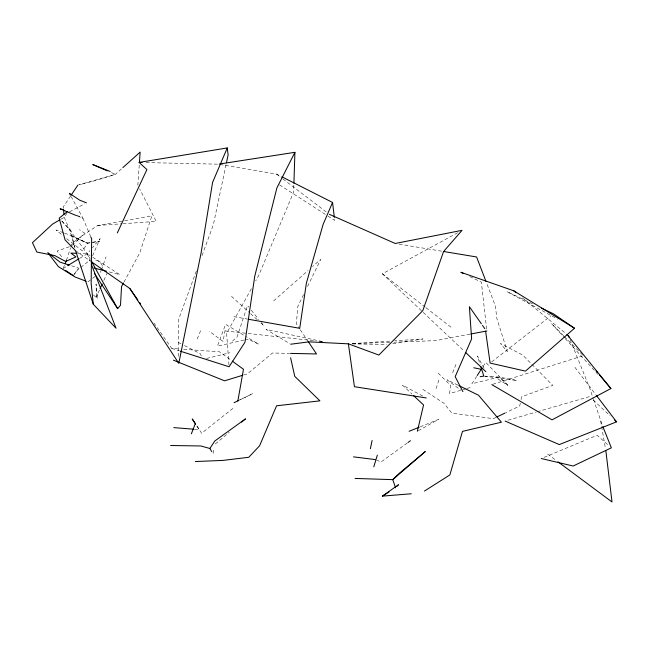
<?xml version="1.0" encoding="UTF-8"?>
<svg xmlns="http://www.w3.org/2000/svg" width="649" height="649" viewBox="0 0 649 649"><rect width="100%" height="100%" fill="white"/><g stroke="black" fill="none" stroke-linecap="round" stroke-linejoin="round"><path stroke-width="0.49" stroke-dasharray="3.25 2.43" d="M293.843 185.192L293.616 192.169L258.651 275.598L255.738 280.855M137.839 185.29L139.243 165.171M213.61 450.163L213.188 453.984L212.239 452.41M225.122 330.252L223.037 341.423L209.165 331.168M520.279 403.224L519.727 405.974L506.082 412.545M521.017 399.565L521.569 396.815L552.802 385.392L522.567 354.987L500.306 343.402L507.299 351.539L496.947 318.74L495.284 305.711L486.304 282.274M226.047 164.749L213.351 224.7L201.214 257.775M436.079 388.621L439.357 378.618M66.441 260.281L70.449 248.113M70.749 247.18L71.982 243.44L80.63 236.804L97.707 225.487L123.302 220.928M100.433 272.466L101.098 270.625M101.431 269.708L106.071 256.834M196.355 271.006L178.67 319.194L178.783 357.299M452.661 372.745L456.555 362.896M197.215 338.989L200.663 330.568M63.351 267.883L64.413 265.425M92.556 255.771L100.124 238.629L92.442 247.723M96.401 296.731L96.06 284.002L97.723 298.759L96.401 296.731L99.719 289.446M103.872 280.336L107.199 273.042M303.562 294.638L297.818 306.433L296.35 323.94L299.716 328.946M307.545 286.477L320.809 259.267L312.567 266.536M123.943 282.104L139.795 252.875L151.85 215.849L124.292 220.757M251.366 288.724L226.606 333.351L229.024 365.776M476.682 376.371L471.888 383.778L499.073 377.061L517.026 380.476L484.795 376.217M483.067 366.49L485.736 362.369L507.907 385.36L497.97 378.992M60.876 219.232L64.202 217.293L66.871 213.294M70.595 195.998L63.318 206.869L63.553 209.708M74.4 274.097L78.488 268.037L70.214 265.392M73.369 275.606L77.677 269.83L80.022 267.988M79.859 258.229L87.323 253.783L89.886 250.749M71.99 245.427L84.662 233.21L79.494 229.697M232.545 341.074L237.072 336.912L247.512 305.598L248.77 307.139M121.387 168.951L115.376 174.346L97.001 180.154L78.829 184.876L115.376 174.346L110.857 172.391M273.618 300.925L308.072 270.503M215.29 443.973L229.243 432.38M232.869 408.44L201.628 433.272L196.103 424.868M80.8 267.372L90.187 259.989M491.707 361.85L551.074 315.682M87.907 281.893L91.817 278.948M92.604 278.364L94.949 276.596M407.183 443.08L381.093 461.934L376.842 460.246M63.002 268.702L66.863 266.187M418.256 430.774L438.554 419.392L420.146 426.831M457.675 232.748L382.375 273.789L464.092 351.028M69.54 211.866L84.678 203.794M239.611 400.068L252.761 393.61L239.416 400.1M496.087 417.356L493.354 418.67L451.964 413.178L443.867 403.24L421.509 388.459M544.089 457.367L597.096 435.26L608.348 445.182M69.394 246.766L57.088 251.066L62.58 257.75M492.769 384.305L582.356 355.985M243.635 374.992L247.447 373.824L272.466 353.007L289.495 353.381M466.128 388.727L449.579 393.554L450.657 385.417L437.475 372.429M467.102 388.443L470.996 387.307M508.029 420.228L536.179 412.066M537.153 411.782L589.576 396.596M206.609 358.443L229.819 352.748M244.04 340.035L217.399 346.16L225.592 324.354L245.152 336.068M245.03 339.808L247.991 339.127L258.756 344.221L245.995 336.58M470.054 334.138L435.447 340.66L393.943 342.177M392.767 343.735L422.986 338.94L394.762 340.79M89.724 242.734L87.737 243.042L70.011 235.311L87.477 243.245L99.678 241.185L90.722 242.58M97.707 225.487L121.915 223.791M122.921 223.718L156.206 221.39L139.673 188.9M352.415 343.572L390.73 341.058M352.431 343.686L389.895 342.323M352.439 343.905L386.877 344.489M146.106 162.575L218.38 164.189L276.547 174.11L281.066 176.39M77.645 253.37L87.323 253.783L89.822 255.39M484.771 376.144L499.073 377.061L507.907 385.36M153.91 322.959L171.717 348.432L179.692 349M183.675 349.284L219.549 351.831L231.515 360.552M194.392 429.24L199.3 429.622L196.582 425.533M225.503 331.006L314.181 340.741M319.219 341.309L323.243 341.763M399.184 244.138L441.864 251.212M233.786 316.663L247.569 319.097M322.253 341.544L266.009 329.343L289.835 343.71M109.283 271.947L119.814 274.649L90.657 255.925M171.717 348.432L179.367 350.874M95.898 260.217L99.881 261.644L103.54 267.339M63.602 232.796L56.098 230.046L62.109 234.962M64.535 233.137L71.106 235.546L87.477 243.245L82.455 250.968L65.865 238.045M77.458 216.036L82.95 218.307L90.892 237.112M532.537 303.829L507.088 291.652L557.661 319.097M469.771 276.563L481.347 282.145L486.75 329.976M457.87 385.117L447.096 379.835L460.53 389.854M178.288 342.437L180.925 343.783M184.446 345.584L200.273 353.681L201.328 356.131M76.963 215.217L82.95 218.307L71.276 196.752M422.734 396.044L402.494 385.157L411.937 394.04M279.573 184.908L327.072 215.492M327.923 216.036L334.706 220.4L334.47 218.405M75.617 250.79L90.398 261.06M547.594 454.073L556.444 460.66M276.547 174.11L282.153 178.37M282.948 178.978L327.753 213.107M382.375 273.789L425.192 307.107M425.987 307.723L452.158 328.086M522.396 297.875L566.196 333.813M93.375 294.93L97.723 298.759M231.49 296.342L249.881 313.021M250.611 313.686L257.231 319.697M260.906 323.032L263.851 325.701L261.336 322.61M593.227 400.011L609.987 415.701M563.6 335.768L551.626 323.681L564.573 337.845M564.306 336.482L582.615 354.971M61.906 221.017L70.838 230.371L74.935 247.877M565.255 338.591L595.23 371.39M595.912 372.137L597.956 374.376M61.801 221.09L69.727 229.957L87.323 253.783L90.26 259.097M251.285 310.23L258.821 319.511M574.909 367.326L595.725 394.584M300.276 329.781L307.569 340.62M484.024 368.234L477.445 356.041L480.179 364.633M64.202 217.293L69.727 229.957L74.546 247.001M570.057 339.476L589.73 388.102L593.162 398.462M593.478 399.403L602.499 425.663M87.323 253.783L90.227 261.32M600.658 421.047L605.533 448.962"/><path stroke-width="0.97" d="M293.908 183.205L294.914 152.32L219.37 164.035M139.446 162.145L140.152 152.085L122.888 167.604M237.858 400.928L243.472 369.281L232.31 361.136M226.46 162.777L228.124 154.916L227.264 147.94L139.081 162.42L146.925 169.567L117.331 232.894M370.376 448.694L372.112 440.501M417.372 431.269L423.562 404.976L413.389 395.411M373.8 466.793L377.361 455.111M66.441 260.281L65.119 263.786M191.374 433.8L195.049 424.292M227.264 147.94L212.58 182.393L201.068 253.037L178.8 363.318L129.792 288.448L91.217 261.628M281.966 176.852L332.548 202.447L323.097 224.449L306.36 283.224L299.733 328.305L248.551 319.276M100.141 288.537L102.218 283.978M294.914 152.32L276.863 187.991L254.741 276.255L245.006 342.153L229.097 366.766L180.325 351.182M123.464 282.988L121.541 286.534L120.511 305.217L117.656 308.656L94.559 273.691M477.21 375.544L482.004 368.137M211.769 451.623L209.862 448.483L214.811 440.996L245.525 418.856L241.647 422.077M71.155 195.162L77.872 185.127M396.734 486.58L398.462 484.722L382.415 496.128L411.296 493.767M541.631 308.178L553.443 313.832L574.519 328.24L525.463 371.123L490.125 363.083L485.606 331.128M67.642 211.42L59.164 218.137L65.062 239.87L75.617 250.79L93.294 304.251L116.033 328.224L91.322 264.151M408.002 442.488L410.444 440.72M67.642 265.684L79.024 258.724M424.47 491.058L449.854 474.946L462.486 431.382L501.417 422.207L478.532 395.233L458.77 385.555M382.415 496.128L389.002 491.974M60.049 219.719L52.577 224.083L32.45 242.669L36.839 252.047L54.873 255.625L65.63 261.458L75.933 256.907L70.871 253.086L76.679 253.329M566.983 334.454L610.896 388.54L552.031 419.854L491.804 384.614M234.078 402.696L238.532 400.538M496.996 416.918L505.173 412.983M409.105 431.301L419.23 427.204M596.342 395.387L616.55 421.842L559.276 444.581L505.117 421.071M242.685 375.276L224.562 380.817L173.437 360.163M471.044 333.951L486.864 330.974M480.179 376.688L483.821 376.087L480.787 366.539M290.687 344.221L309.086 341.845L348.383 343.84L378.854 355.06L422.799 310.652L443.567 251.552L462.031 230.346L395.209 243.48L329.351 214.324M195.3 461.536L223.11 460.401L248.794 457.277L259.624 445.733L276.579 405.795L319.925 400.855L294.751 376.347L290.598 357.802M170.59 445.514L200.841 445.968L209.862 448.483M290.492 353.397L316.534 353.956L308.129 341.455M139.081 162.42L142.09 162.485M355.092 478.443L392.734 479.635L425.29 451.55L399.354 473.275L392.734 479.635L395.582 487.813M173.778 427.626L193.41 429.167M353.486 456.855L375.138 459.573M426.255 397.942L354.435 386.707L348.383 343.84M443.851 251.544L476.601 256.972L485.947 281.341M473.77 367.772L481.526 369.362M62.848 209.497L60.073 208.848L76.541 215.655M541.298 458.527L573.124 466.014L611.35 447.834L602.864 426.588M93.983 268.021L106.42 271.209M69.297 265.1L60.097 262.172L47.799 252.575L58.451 266.682L75.203 277.058L86.09 281.204M574.519 328.24L513.789 290.817L460.871 272.272L463.54 273.562M86.455 202.837L79.673 200.16L69.411 193.305L70.343 195.025M110.216 171.49L92.775 164.562L107.239 170.825M65.395 270.3L73.369 275.606M558.059 461.861L612.007 501.969L605.882 450.958M513.789 290.817L516.142 292.74M614.36 419.798L616.55 421.842M465.544 352.407L485.906 371.715M596.147 370.96L597.429 372.494M599.351 374.781L610.896 388.54M481.38 323.802L469.389 306.701L471.62 338.908L455.192 376.663L462.907 391.623M482.523 325.433L484.803 328.694M129.792 288.448L137.831 299.952M139.551 302.418L140.703 304.057M195.495 423.894L192.234 418.978L195.552 424.024M91.728 261.75L117.656 308.656M90.892 237.112L91.647 238.905L91.168 283.467L93.294 304.251M568.548 335.736L569.303 337.61M332.548 202.447L334.349 217.407M63.553 209.708L63.959 214.454"/></g></svg>
